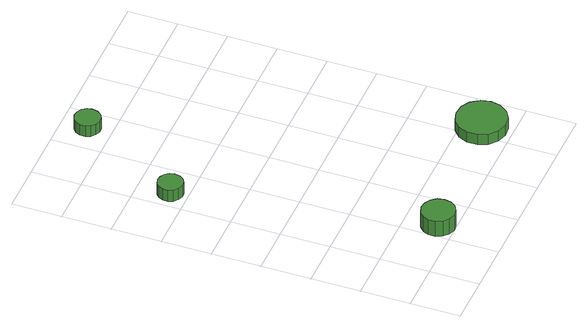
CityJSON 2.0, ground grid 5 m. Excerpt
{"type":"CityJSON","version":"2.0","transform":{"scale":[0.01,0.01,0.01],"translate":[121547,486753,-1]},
"CityObjects":{
"tree1":{"type":"SolitaryVegetationObject","attributes":{"function":"something"},"geometry":[{"type":"MultiSurface","lod":"1","boundaries":[[[0,1,2,3,4,5,6,7,8,9,10,11,12,13,14]],[[15,16,17,18,19,20,21,22,23,24,25,26,27,28,29]],[[0,29,28,1]],[[1,28,27,2]],[[2,27,26,3]],[[3,26,25,4]],[[4,25,24,5]],[[5,24,23,6]],[[6,23,22,7]],[[7,22,21,8]],[[8,21,20,9]],[[9,20,19,10]],[[10,19,18,11]],[[11,18,17,12]],[[12,17,16,13]],[[13,16,15,14]],[[14,15,29,0]]]}]},
"tree2":{"type":"SolitaryVegetationObject","attributes":{"function":"something"},"geometry":[{"type":"MultiSurface","lod":"1","boundaries":[[[30,31,32,33,34,35,36,37,38,39,40,41,42,43,44]],[[45,46,47,48,49,50,51,52,53,54,55,56,57,58,59]],[[30,59,58,31]],[[31,58,57,32]],[[32,57,56,33]],[[33,56,55,34]],[[34,55,54,35]],[[35,54,53,36]],[[36,53,52,37]],[[37,52,51,38]],[[38,51,50,39]],[[39,50,49,40]],[[40,49,48,41]],[[41,48,47,42]],[[42,47,46,43]],[[43,46,45,44]],[[44,45,59,30]]]}]},
"tree3":{"type":"SolitaryVegetationObject","attributes":{"function":"something"},"geometry":[{"type":"MultiSurface","lod":"1","boundaries":[[[60,61,62,63,64,65,66,67,68,69,70,71,72,73,74]],[[75,76,77,78,79,80,81,82,83,84,85,86,87,88,89]],[[60,89,88,61]],[[61,88,87,62]],[[62,87,86,63]],[[63,86,85,64]],[[64,85,84,65]],[[65,84,83,66]],[[66,83,82,67]],[[67,82,81,68]],[[68,81,80,69]],[[69,80,79,70]],[[70,79,78,71]],[[71,78,77,72]],[[72,77,76,73]],[[73,76,75,74]],[[74,75,89,60]]]}]},
"tree4":{"type":"SolitaryVegetationObject","attributes":{"function":"something"},"geometry":[{"type":"MultiSurface","lod":"1","boundaries":[[[90,91,92,93,94,95,96,97,98,99,100,101,102,103,104]],[[105,106,107,108,109,110,111,112,113,114,115,116,117,118,119]],[[90,119,118,91]],[[91,118,117,92]],[[92,117,116,93]],[[93,116,115,94]],[[94,115,114,95]],[[95,114,113,96]],[[96,113,112,97]],[[97,112,111,98]],[[98,111,110,99]],[[99,110,109,100]],[[100,109,108,101]],[[101,108,107,102]],[[102,107,106,103]],[[103,106,105,104]],[[104,105,119,90]]]}]}
},
"vertices":[
[832,173,249],[818,241,249],[777,297,249],[717,332,249],[648,339,249],[582,318,249],[530,271,249],[502,208,249],[502,138,249],[530,75,249],[582,28,249],[648,7,249],[717,14,249],[777,49,249],[818,105,249],[818,105,67],[777,49,67],[717,14,67],[648,7,67],[582,28,67],[530,75,67],[502,138,67],[502,208,67],[530,271,67],[582,318,67],[648,339,67],[717,332,67],[777,297,67],[818,241,67],[832,173,67],
[317,2680,201],[307,2731,201],[276,2773,201],[231,2799,201],[179,2805,201],[129,2789,201],[90,2754,201],[69,2706,201],[69,2654,201],[90,2606,201],[129,2571,201],[179,2555,201],[231,2560,201],[276,2586,201],[307,2629,201],[307,2629,67],[276,2586,67],[231,2560,67],[179,2555,67],[129,2571,67],[90,2606,67],[69,2654,67],[69,2706,67],[90,2754,67],[129,2789,67],[179,2805,67],[231,2799,67],[276,2773,67],[307,2731,67],[317,2680,67],
[921,3744,195],[910,3797,195],[878,3840,195],[831,3867,195],[778,3873,195],[727,3856,195],[687,3820,195],[665,3771,195],[665,3717,195],[687,3668,195],[727,3632,195],[778,3615,195],[831,3621,195],[878,3648,195],[910,3691,195],[910,3691,68],[878,3648,68],[831,3621,68],[778,3615,68],[727,3632,68],[687,3668,68],[665,3717,68],[665,3771,68],[687,3820,68],[727,3856,68],[778,3873,68],[831,3867,68],[878,3840,68],[910,3797,68],[921,3744,68],
[2381,308,190],[2359,410,190],[2298,494,190],[2208,546,190],[2104,557,190],[2005,525,190],[1928,455,190],[1885,360,190],[1885,256,190],[1928,161,190],[2005,91,190],[2104,59,190],[2208,70,190],[2298,122,190],[2359,206,190],[2359,206,67],[2298,122,67],[2208,70,67],[2104,59,67],[2005,91,67],[1928,161,67],[1885,256,67],[1885,360,67],[1928,455,67],[2005,525,67],[2104,557,67],[2208,546,67],[2298,494,67],[2359,410,67],[2381,308,67]
]}
